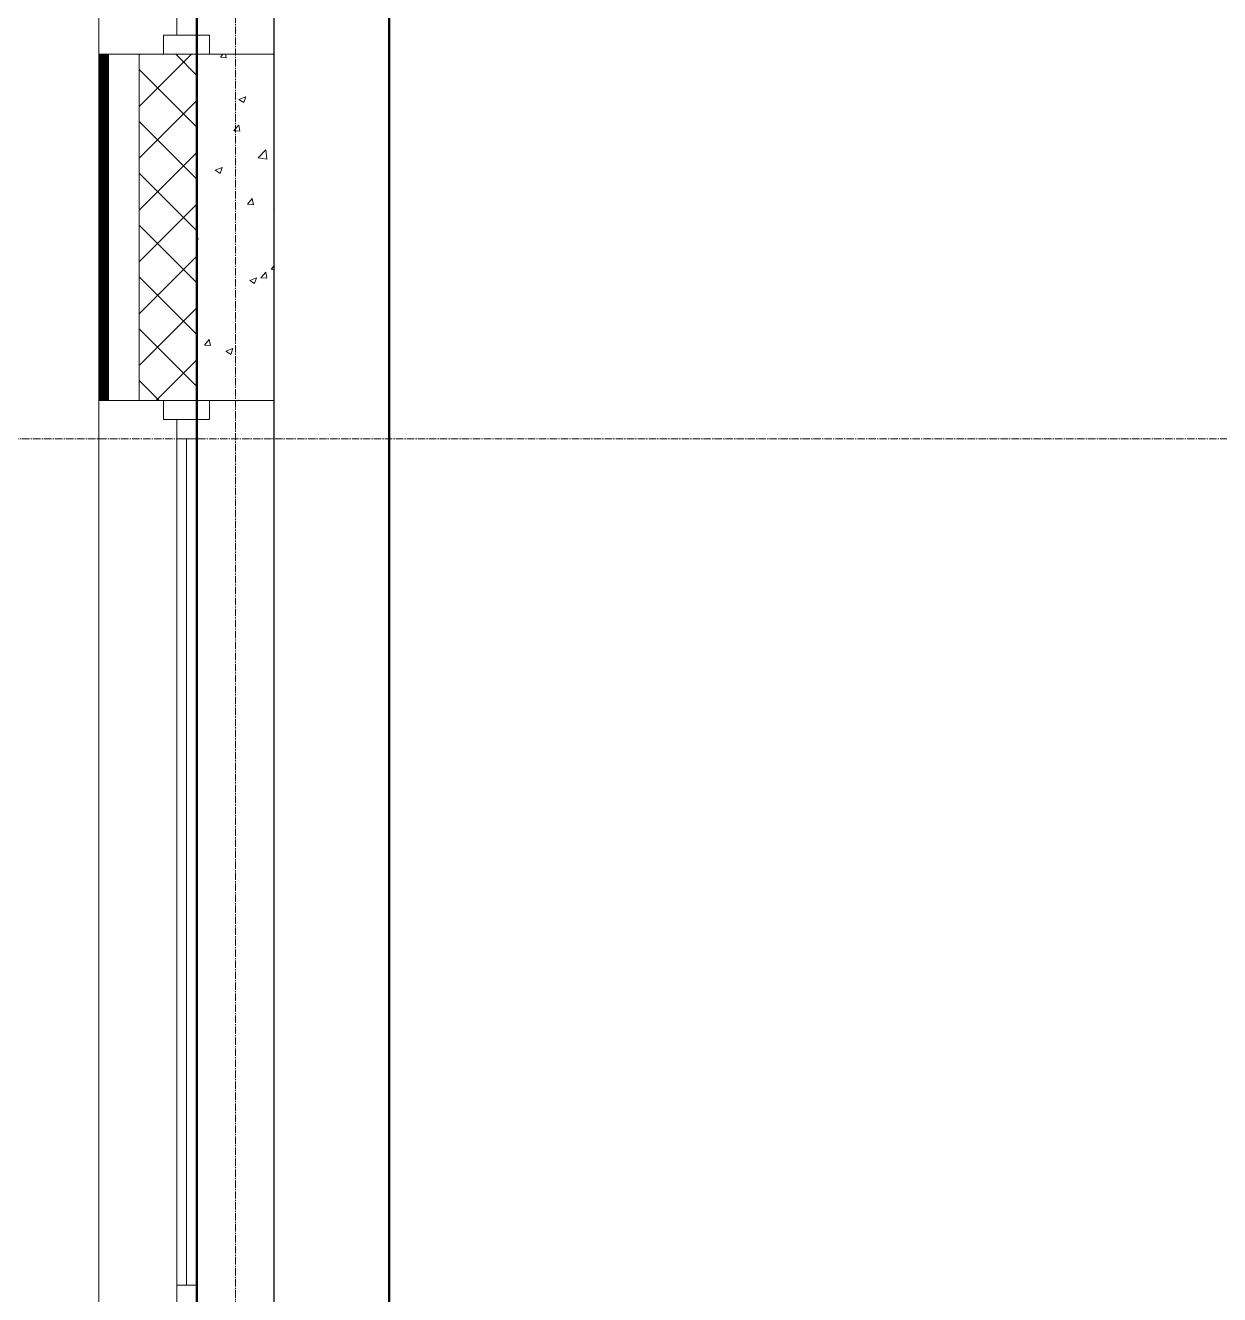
# Model space of a CAD drawing. Header units: millimetres. Extents: x -231292 to 573618, y -153144 to 564035.
# Drawn here: x 8337 to 11443, y -85670 to -82370 of the extents above; entities that cross this region are included whole.
import ezdxf

# ---------------------------------------------------------------- set-up
doc = ezdxf.new("R2010")
doc.units = ezdxf.units.MM
doc.linetypes.add('CENTER2', pattern=[28.575, 19.05, -3.175, 3.175, -3.175])
doc.layers.get('0').update_dxf_attribs({"color": 250})
for name, color, linetype, lineweight in [('A-Wall_Материал_Газоблок_Контур', 250, 'Continuous', 0), ('АР_Окна', 250, 'Continuous', 5), ('АР_Стены ПЕНОблок', 250, 'Continuous', 20), ('АР_Тонкая', 250, 'Continuous', 5), ('АР_Утеплитель', 250, 'Continuous', 0), ('АР_Штриховка', 250, 'Continuous', 0), ('РД_Оси_100', 250, 'Continuous', 0)]:
    doc.layers.add(name, color=color, linetype=linetype, lineweight=lineweight)
doc.layers.add('КР_Балки-0.5', color=60, linetype='Continuous', lineweight=50, plot=False)

# ---------------------------------------------------------------- blocks, each defined once
blk = doc.blocks.new('оси_рен')
at = {"layer": 'РД_Оси_100', "color": 251, "linetype": 'CENTER2', "true_color": 0x636466}
for p, q in [((1195652.916, 135558.25), (1195652.916, 223268.25)), ((1189697.958, 201313.25), (1241712.916, 201313.25))]:
    blk.add_line(p, q, dxfattribs=at)

msp = doc.modelspace()

# ---------------------------------------------------------------- linework, layer by layer
at = {"lineweight": -3}
msp.add_lwpolyline([(21283.458, -80265.283), (8983.458, -80265.283), (8983.458, -98050.283), (21283.458, -98050.283)], close=True, dxfattribs=at)
at = {"layer": 'A-Wall_Материал_Газоблок_Контур', "color": 18, "linetype": 'Continuous', "lineweight": 0, "true_color": 0x000000}
for p, q in [((8528.458, -80945.283), (8528.458, -82445.283)), ((8983.458, -82445.283), (8983.458, -80945.283)), ((8528.458, -83345.283), (8528.458, -85745.283)), ((8983.458, -85745.283), (8983.458, -83345.283))]:
    msp.add_line(p, q, dxfattribs=at)
at = {"layer": 'АР_Окна', "color": 18, "linetype": 'Continuous', "lineweight": 5, "true_color": 0x000000}
for p, q in [((8528.458, -80945.283), (8528.458, -82445.283)), ((8983.458, -80945.283), (8983.458, -82445.283)), ((8528.458, -83345.283), (8528.458, -85745.283)), ((8983.458, -83345.283), (8983.458, -85745.283)), ((8730.958, -83445.283), (8780.958, -83445.283)), ((8755.958, -83445.283), (8755.958, -85645.283)), ((8730.958, -85645.283), (8780.958, -85645.283))]:
    msp.add_line(p, q, dxfattribs=at)
for points in [[(8730.958, -80995.283), (8780.958, -80995.283), (8780.958, -82395.283), (8730.958, -82395.283)], [(8815.958, -82395.283), (8815.958, -82445.283), (8695.958, -82445.283), (8695.958, -82395.283)], [(8815.958, -83395.283), (8815.958, -83345.283), (8695.958, -83345.283), (8695.958, -83395.283)], [(8730.958, -83395.283), (8780.958, -83395.283), (8780.958, -85695.283), (8730.958, -85695.283)]]:
    msp.add_lwpolyline(points, close=True, dxfattribs=at)
at = {"layer": 'АР_Стены ПЕНОблок', "color": 18, "linetype": 'Continuous', "lineweight": 20, "true_color": 0x000000}
for p, q in [((8983.458, -82445.283), (8783.458, -82445.283)), ((8783.458, -82445.283), (8783.458, -83345.283)), ((8983.458, -83345.283), (8983.458, -82445.283)), ((8783.458, -83345.283), (8983.458, -83345.283))]:
    msp.add_line(p, q, dxfattribs=at)
at = {"layer": 'АР_Тонкая', "color": 18, "linetype": 'Continuous', "lineweight": 5, "true_color": 0x000000}
for p, q in [((8553.458, -82445.283), (8528.458, -82445.283)), ((8528.458, -82445.283), (8528.458, -83345.283)), ((8633.458, -82445.283), (8553.458, -82445.283)), ((8553.458, -82445.283), (8553.458, -83345.283)), ((8553.458, -83345.283), (8553.458, -82445.283)), ((8633.458, -83345.283), (8633.458, -82445.283)), ((8528.458, -83345.283), (8553.458, -83345.283)), ((8553.458, -83345.283), (8633.458, -83345.283))]:
    msp.add_line(p, q, dxfattribs=at)
at = {"layer": 'АР_Утеплитель', "color": 18, "linetype": 'Continuous', "lineweight": 0, "true_color": 0x000000}
for p, q in [((8783.458, -82445.283), (8633.458, -82445.283)), ((8633.458, -82445.283), (8633.458, -83345.283)), ((8783.458, -83345.283), (8783.458, -82445.283)), ((8633.458, -83345.283), (8783.458, -83345.283))]:
    msp.add_line(p, q, dxfattribs=at)
at = {"layer": 'АР_Штриховка', "color": 18, "linetype": 'Continuous', "lineweight": 0, "true_color": 0x000000}
for p, q in [((8528.458, -82446.283), (8553.458, -82446.283)), ((8528.458, -82447.283), (8553.458, -82447.283)), ((8528.458, -82448.283), (8553.458, -82448.283)), ((8528.458, -82449.283), (8553.458, -82449.283)), ((8528.458, -82450.283), (8553.458, -82450.283)), ((8528.458, -82451.283), (8553.458, -82451.283)), ((8528.458, -82452.283), (8553.458, -82452.283)), ((8528.458, -82453.283), (8553.458, -82453.283)), ((8528.458, -82454.283), (8553.458, -82454.283)), ((8528.458, -82455.283), (8553.458, -82455.283)), ((8528.458, -82456.283), (8553.458, -82456.283)), ((8528.458, -82457.283), (8553.458, -82457.283)), ((8528.458, -82458.283), (8553.458, -82458.283)), ((8528.458, -82459.283), (8553.458, -82459.283)), ((8528.458, -82460.283), (8553.458, -82460.283)), ((8528.458, -82461.283), (8553.458, -82461.283)), ((8528.458, -82462.283), (8553.458, -82462.283)), ((8528.458, -82463.283), (8553.458, -82463.283)), ((8528.458, -82464.283), (8553.458, -82464.283)), ((8528.458, -82465.283), (8553.458, -82465.283)), ((8528.458, -82466.283), (8553.458, -82466.283)), ((8633.458, -82446.497), (8634.672, -82445.283)), ((8633.458, -82581.201), (8769.376, -82445.283)), ((8783.458, -82500.608), (8728.133, -82445.283)), ((8844.147, -82453.129), (8850.73, -82445.283)), ((8844.147, -82453.129), (8859.329, -82454.458)), ((8859.519, -82454.422), (8857.834, -82445.283)), ((8528.458, -82467.283), (8553.458, -82467.283)), ((8528.458, -82468.283), (8553.458, -82468.283)), ((8528.458, -82469.283), (8553.458, -82469.283)), ((8528.458, -82470.283), (8553.458, -82470.283)), ((8528.458, -82471.283), (8553.458, -82471.283)), ((8528.458, -82472.283), (8553.458, -82472.283)), ((8528.458, -82473.283), (8553.458, -82473.283)), ((8528.458, -82474.283), (8553.458, -82474.283)), ((8528.458, -82475.283), (8553.458, -82475.283)), ((8528.458, -82476.283), (8553.458, -82476.283)), ((8528.458, -82477.283), (8553.458, -82477.283)), ((8528.458, -82478.283), (8553.458, -82478.283)), ((8528.458, -82479.283), (8553.458, -82479.283)), ((8528.458, -82480.283), (8553.458, -82480.283)), ((8528.458, -82481.283), (8553.458, -82481.283)), ((8528.458, -82482.283), (8553.458, -82482.283)), ((8528.458, -82483.283), (8553.458, -82483.283)), ((8528.458, -82484.283), (8553.458, -82484.283)), ((8528.458, -82485.283), (8553.458, -82485.283)), ((8528.458, -82486.283), (8553.458, -82486.283)), ((8528.458, -82487.283), (8553.458, -82487.283)), ((8528.458, -82488.283), (8553.458, -82488.283)), ((8528.458, -82489.283), (8553.458, -82489.283)), ((8528.458, -82490.283), (8553.458, -82490.283)), ((8528.458, -82491.283), (8553.458, -82491.283)), ((8528.458, -82492.283), (8553.458, -82492.283)), ((8528.458, -82493.283), (8553.458, -82493.283)), ((8528.458, -82494.283), (8553.458, -82494.283)), ((8528.458, -82495.283), (8553.458, -82495.283)), ((8528.458, -82496.283), (8553.458, -82496.283)), ((8528.458, -82497.283), (8553.458, -82497.283)), ((8528.458, -82498.283), (8553.458, -82498.283)), ((8528.458, -82499.283), (8553.458, -82499.283)), ((8783.458, -82635.312), (8633.458, -82485.312)), ((8528.458, -82500.283), (8553.458, -82500.283)), ((8528.458, -82501.283), (8553.458, -82501.283)), ((8528.458, -82502.283), (8553.458, -82502.283)), ((8528.458, -82503.283), (8553.458, -82503.283)), ((8528.458, -82504.283), (8553.458, -82504.283)), ((8528.458, -82505.283), (8553.458, -82505.283)), ((8528.458, -82506.283), (8553.458, -82506.283)), ((8528.458, -82507.283), (8553.458, -82507.283)), ((8528.458, -82508.283), (8553.458, -82508.283)), ((8528.458, -82509.283), (8553.458, -82509.283)), ((8528.458, -82510.283), (8553.458, -82510.283)), ((8528.458, -82511.283), (8553.458, -82511.283)), ((8528.458, -82512.283), (8553.458, -82512.283)), ((8528.458, -82513.283), (8553.458, -82513.283)), ((8528.458, -82514.283), (8553.458, -82514.283)), ((8528.458, -82515.283), (8553.458, -82515.283)), ((8528.458, -82516.283), (8553.458, -82516.283)), ((8528.458, -82517.283), (8553.458, -82517.283)), ((8528.458, -82518.283), (8553.458, -82518.283)), ((8528.458, -82519.283), (8553.458, -82519.283)), ((8528.458, -82520.283), (8553.458, -82520.283)), ((8528.458, -82521.283), (8553.458, -82521.283)), ((8528.458, -82522.283), (8553.458, -82522.283)), ((8528.458, -82523.283), (8553.458, -82523.283)), ((8528.458, -82524.283), (8553.458, -82524.283)), ((8528.458, -82525.283), (8553.458, -82525.283)), ((8528.458, -82526.283), (8553.458, -82526.283)), ((8528.458, -82527.283), (8553.458, -82527.283)), ((8528.458, -82528.283), (8553.458, -82528.283)), ((8528.458, -82529.283), (8553.458, -82529.283)), ((8528.458, -82530.283), (8553.458, -82530.283)), ((8528.458, -82531.283), (8553.458, -82531.283)), ((8528.458, -82532.283), (8553.458, -82532.283)), ((8528.458, -82533.283), (8553.458, -82533.283)), ((8528.458, -82534.283), (8553.458, -82534.283)), ((8528.458, -82535.283), (8553.458, -82535.283)), ((8528.458, -82536.283), (8553.458, -82536.283)), ((8528.458, -82537.283), (8553.458, -82537.283)), ((8528.458, -82538.283), (8553.458, -82538.283)), ((8528.458, -82539.283), (8553.458, -82539.283)), ((8528.458, -82540.283), (8553.458, -82540.283)), ((8528.458, -82541.283), (8553.458, -82541.283)), ((8528.458, -82542.283), (8553.458, -82542.283)), ((8528.458, -82543.283), (8553.458, -82543.283)), ((8528.458, -82544.283), (8553.458, -82544.283)), ((8528.458, -82545.283), (8553.458, -82545.283)), ((8528.458, -82546.283), (8553.458, -82546.283)), ((8528.458, -82547.283), (8553.458, -82547.283)), ((8528.458, -82548.283), (8553.458, -82548.283)), ((8528.458, -82549.283), (8553.458, -82549.283)), ((8528.458, -82550.283), (8553.458, -82550.283)), ((8528.458, -82551.283), (8553.458, -82551.283)), ((8528.458, -82552.283), (8553.458, -82552.283)), ((8528.458, -82553.283), (8553.458, -82553.283)), ((8528.458, -82554.283), (8553.458, -82554.283)), ((8528.458, -82555.283), (8553.458, -82555.283)), ((8528.458, -82556.283), (8553.458, -82556.283)), ((8528.458, -82557.283), (8553.458, -82557.283)), ((8528.458, -82558.283), (8553.458, -82558.283)), ((8528.458, -82559.283), (8553.458, -82559.283)), ((8528.458, -82560.283), (8553.458, -82560.283)), ((8528.458, -82561.283), (8553.458, -82561.283)), ((8528.458, -82562.283), (8553.458, -82562.283)), ((8528.458, -82563.283), (8553.458, -82563.283)), ((8528.458, -82564.283), (8553.458, -82564.283)), ((8528.458, -82565.283), (8553.458, -82565.283)), ((8633.458, -82715.905), (8783.458, -82565.905)), ((8892.502, -82562.642), (8905.136, -82571.164)), ((8892.525, -82562.591), (8910.31, -82555.764)), ((8905.144, -82571.167), (8910.294, -82555.818)), ((8528.458, -82566.283), (8553.458, -82566.283)), ((8528.458, -82567.283), (8553.458, -82567.283)), ((8528.458, -82568.283), (8553.458, -82568.283)), ((8528.458, -82569.283), (8553.458, -82569.283)), ((8528.458, -82570.283), (8553.458, -82570.283)), ((8528.458, -82571.283), (8553.458, -82571.283)), ((8528.458, -82572.283), (8553.458, -82572.283)), ((8528.458, -82573.283), (8553.458, -82573.283)), ((8528.458, -82574.283), (8553.458, -82574.283)), ((8528.458, -82575.283), (8553.458, -82575.283)), ((8528.458, -82576.283), (8553.458, -82576.283)), ((8528.458, -82577.283), (8553.458, -82577.283)), ((8528.458, -82578.283), (8553.458, -82578.283)), ((8528.458, -82579.283), (8553.458, -82579.283)), ((8528.458, -82580.283), (8553.458, -82580.283)), ((8528.458, -82581.283), (8553.458, -82581.283)), ((8528.458, -82582.283), (8553.458, -82582.283)), ((8528.458, -82583.283), (8553.458, -82583.283)), ((8528.458, -82584.283), (8553.458, -82584.283)), ((8528.458, -82585.283), (8553.458, -82585.283)), ((8528.458, -82586.283), (8553.458, -82586.283)), ((8528.458, -82587.283), (8553.458, -82587.283)), ((8528.458, -82588.283), (8553.458, -82588.283)), ((8528.458, -82589.283), (8553.458, -82589.283)), ((8528.458, -82590.283), (8553.458, -82590.283)), ((8528.458, -82591.283), (8553.458, -82591.283)), ((8528.458, -82592.283), (8553.458, -82592.283)), ((8528.458, -82593.283), (8553.458, -82593.283)), ((8528.458, -82594.283), (8553.458, -82594.283)), ((8528.458, -82595.283), (8553.458, -82595.283)), ((8528.458, -82596.283), (8553.458, -82596.283)), ((8528.458, -82597.283), (8553.458, -82597.283)), ((8528.458, -82598.283), (8553.458, -82598.283)), ((8528.458, -82599.283), (8553.458, -82599.283)), ((8528.458, -82600.283), (8553.458, -82600.283)), ((8528.458, -82601.283), (8553.458, -82601.283)), ((8528.458, -82602.283), (8553.458, -82602.283)), ((8528.458, -82603.283), (8553.458, -82603.283)), ((8528.458, -82604.283), (8553.458, -82604.283)), ((8528.458, -82605.283), (8553.458, -82605.283)), ((8528.458, -82606.283), (8553.458, -82606.283)), ((8528.458, -82607.283), (8553.458, -82607.283)), ((8528.458, -82608.283), (8553.458, -82608.283)), ((8528.458, -82609.283), (8553.458, -82609.283)), ((8528.458, -82610.283), (8553.458, -82610.283)), ((8528.458, -82611.283), (8553.458, -82611.283)), ((8528.458, -82612.283), (8553.458, -82612.283)), ((8528.458, -82613.283), (8553.458, -82613.283)), ((8528.458, -82614.283), (8553.458, -82614.283)), ((8528.458, -82615.283), (8553.458, -82615.283)), ((8528.458, -82616.283), (8553.458, -82616.283)), ((8528.458, -82617.283), (8553.458, -82617.283)), ((8528.458, -82618.283), (8553.458, -82618.283)), ((8528.458, -82619.283), (8553.458, -82619.283)), ((8528.458, -82620.283), (8553.458, -82620.283)), ((8528.458, -82621.283), (8553.458, -82621.283)), ((8528.458, -82622.283), (8553.458, -82622.283)), ((8528.458, -82623.283), (8553.458, -82623.283)), ((8528.458, -82624.283), (8553.458, -82624.283)), ((8528.458, -82625.283), (8553.458, -82625.283)), ((8528.458, -82626.283), (8553.458, -82626.283)), ((8528.458, -82627.283), (8553.458, -82627.283)), ((8528.458, -82628.283), (8553.458, -82628.283)), ((8528.458, -82629.283), (8553.458, -82629.283)), ((8528.458, -82630.283), (8553.458, -82630.283)), ((8528.458, -82631.283), (8553.458, -82631.283)), ((8783.458, -82770.016), (8633.458, -82620.016)), ((8879.39, -82644.185), (8891.635, -82629.592)), ((8894.762, -82645.479), (8891.825, -82629.558)), ((8528.458, -82632.283), (8553.458, -82632.283)), ((8528.458, -82633.283), (8553.458, -82633.283)), ((8528.458, -82634.283), (8553.458, -82634.283)), ((8528.458, -82635.283), (8553.458, -82635.283)), ((8528.458, -82636.283), (8553.458, -82636.283)), ((8528.458, -82637.283), (8553.458, -82637.283)), ((8528.458, -82638.283), (8553.458, -82638.283)), ((8528.458, -82639.283), (8553.458, -82639.283)), ((8528.458, -82640.283), (8553.458, -82640.283)), ((8528.458, -82641.283), (8553.458, -82641.283)), ((8528.458, -82642.283), (8553.458, -82642.283)), ((8528.458, -82643.283), (8553.458, -82643.283)), ((8528.458, -82644.283), (8553.458, -82644.283)), ((8528.458, -82645.283), (8553.458, -82645.283)), ((8528.458, -82646.283), (8553.458, -82646.283)), ((8528.458, -82647.283), (8553.458, -82647.283)), ((8528.458, -82648.283), (8553.458, -82648.283)), ((8528.458, -82649.283), (8553.458, -82649.283)), ((8528.458, -82650.283), (8553.458, -82650.283)), ((8528.458, -82651.283), (8553.458, -82651.283)), ((8528.458, -82652.283), (8553.458, -82652.283)), ((8528.458, -82653.283), (8553.458, -82653.283)), ((8528.458, -82654.283), (8553.458, -82654.283)), ((8528.458, -82655.283), (8553.458, -82655.283)), ((8528.458, -82656.283), (8553.458, -82656.283)), ((8528.458, -82657.283), (8553.458, -82657.283)), ((8528.458, -82658.283), (8553.458, -82658.283)), ((8528.458, -82659.283), (8553.458, -82659.283)), ((8528.458, -82660.283), (8553.458, -82660.283)), ((8528.458, -82661.283), (8553.458, -82661.283)), ((8528.458, -82662.283), (8553.458, -82662.283)), ((8528.458, -82663.283), (8553.458, -82663.283)), ((8528.458, -82664.283), (8553.458, -82664.283)), ((8879.39, -82644.186), (8894.572, -82645.514)), ((8528.458, -82665.283), (8553.458, -82665.283)), ((8528.458, -82666.283), (8553.458, -82666.283)), ((8528.458, -82667.283), (8553.458, -82667.283)), ((8528.458, -82668.283), (8553.458, -82668.283)), ((8528.458, -82669.283), (8553.458, -82669.283)), ((8528.458, -82670.283), (8553.458, -82670.283)), ((8528.458, -82671.283), (8553.458, -82671.283)), ((8528.458, -82672.283), (8553.458, -82672.283)), ((8528.458, -82673.283), (8553.458, -82673.283)), ((8528.458, -82674.283), (8553.458, -82674.283)), ((8528.458, -82675.283), (8553.458, -82675.283)), ((8528.458, -82676.283), (8553.458, -82676.283)), ((8528.458, -82677.283), (8553.458, -82677.283)), ((8528.458, -82678.283), (8553.458, -82678.283)), ((8528.458, -82679.283), (8553.458, -82679.283)), ((8528.458, -82680.283), (8553.458, -82680.283)), ((8528.458, -82681.283), (8553.458, -82681.283)), ((8528.458, -82682.283), (8553.458, -82682.283)), ((8528.458, -82683.283), (8553.458, -82683.283)), ((8528.458, -82684.283), (8553.458, -82684.283)), ((8528.458, -82685.283), (8553.458, -82685.283)), ((8528.458, -82686.283), (8553.458, -82686.283)), ((8528.458, -82687.283), (8553.458, -82687.283)), ((8528.458, -82688.283), (8553.458, -82688.283)), ((8528.458, -82689.283), (8553.458, -82689.283)), ((8528.458, -82690.283), (8553.458, -82690.283)), ((8528.458, -82691.283), (8553.458, -82691.283)), ((8528.458, -82692.283), (8553.458, -82692.283)), ((8528.458, -82693.283), (8553.458, -82693.283)), ((8528.458, -82694.283), (8553.458, -82694.283)), ((8528.458, -82695.283), (8553.458, -82695.283)), ((8528.458, -82696.283), (8553.458, -82696.283)), ((8528.458, -82697.283), (8553.458, -82697.283)), ((8942.251, -82714.798), (8962.034, -82694.179)), ((8964.889, -82718.295), (8962.083, -82694.173)), ((8528.458, -82698.283), (8553.458, -82698.283)), ((8528.458, -82699.283), (8553.458, -82699.283)), ((8528.458, -82700.283), (8553.458, -82700.283)), ((8528.458, -82701.283), (8553.458, -82701.283)), ((8528.458, -82702.283), (8553.458, -82702.283)), ((8528.458, -82703.283), (8553.458, -82703.283)), ((8528.458, -82704.283), (8553.458, -82704.283)), ((8528.458, -82705.283), (8553.458, -82705.283)), ((8528.458, -82706.283), (8553.458, -82706.283)), ((8528.458, -82707.283), (8553.458, -82707.283)), ((8528.458, -82708.283), (8553.458, -82708.283)), ((8528.458, -82709.283), (8553.458, -82709.283)), ((8528.458, -82710.283), (8553.458, -82710.283)), ((8528.458, -82711.283), (8553.458, -82711.283)), ((8528.458, -82712.283), (8553.458, -82712.283)), ((8528.458, -82713.283), (8553.458, -82713.283)), ((8528.458, -82714.283), (8553.458, -82714.283)), ((8528.458, -82715.283), (8553.458, -82715.283)), ((8528.458, -82716.283), (8553.458, -82716.283)), ((8528.458, -82717.283), (8553.458, -82717.283)), ((8528.458, -82718.283), (8553.458, -82718.283)), ((8528.458, -82719.283), (8553.458, -82719.283)), ((8528.458, -82720.283), (8553.458, -82720.283)), ((8528.458, -82721.283), (8553.458, -82721.283)), ((8528.458, -82722.283), (8553.458, -82722.283)), ((8528.458, -82723.283), (8553.458, -82723.283)), ((8528.458, -82724.283), (8553.458, -82724.283)), ((8528.458, -82725.283), (8553.458, -82725.283)), ((8528.458, -82726.283), (8553.458, -82726.283)), ((8528.458, -82727.283), (8553.458, -82727.283)), ((8528.458, -82728.283), (8553.458, -82728.283)), ((8528.458, -82729.283), (8553.458, -82729.283)), ((8528.458, -82730.283), (8553.458, -82730.283)), ((8633.458, -82850.608), (8783.458, -82700.608)), ((8942.287, -82714.874), (8964.877, -82718.378)), ((8528.458, -82731.283), (8553.458, -82731.283)), ((8528.458, -82732.283), (8553.458, -82732.283)), ((8528.458, -82733.283), (8553.458, -82733.283)), ((8528.458, -82734.283), (8553.458, -82734.283)), ((8528.458, -82735.283), (8553.458, -82735.283)), ((8528.458, -82736.283), (8553.458, -82736.283)), ((8528.458, -82737.283), (8553.458, -82737.283)), ((8528.458, -82738.283), (8553.458, -82738.283)), ((8528.458, -82739.283), (8553.458, -82739.283)), ((8528.458, -82740.283), (8553.458, -82740.283)), ((8528.458, -82741.283), (8553.458, -82741.283)), ((8528.458, -82742.283), (8553.458, -82742.283)), ((8528.458, -82743.283), (8553.458, -82743.283)), ((8528.458, -82744.283), (8553.458, -82744.283)), ((8528.458, -82745.283), (8553.458, -82745.283)), ((8528.458, -82746.283), (8553.458, -82746.283)), ((8528.458, -82747.283), (8553.458, -82747.283)), ((8528.458, -82748.283), (8553.458, -82748.283)), ((8528.458, -82749.283), (8553.458, -82749.283)), ((8528.458, -82750.283), (8553.458, -82750.283)), ((8528.458, -82751.283), (8553.458, -82751.283)), ((8528.458, -82752.283), (8553.458, -82752.283)), ((8528.458, -82753.283), (8553.458, -82753.283)), ((8528.458, -82754.283), (8553.458, -82754.283)), ((8528.458, -82755.283), (8553.458, -82755.283)), ((8528.458, -82756.283), (8553.458, -82756.283)), ((8528.458, -82757.283), (8553.458, -82757.283)), ((8528.458, -82758.283), (8553.458, -82758.283)), ((8528.458, -82759.283), (8553.458, -82759.283)), ((8528.458, -82760.283), (8553.458, -82760.283)), ((8528.458, -82761.283), (8553.458, -82761.283)), ((8528.458, -82762.283), (8553.458, -82762.283)), ((8528.458, -82763.283), (8553.458, -82763.283)), ((8783.458, -82904.72), (8633.458, -82754.72)), ((8830.7, -82746.83), (8843.334, -82755.352)), ((8830.723, -82746.779), (8848.508, -82739.952)), ((8843.341, -82755.355), (8848.492, -82740.006)), ((8528.458, -82764.283), (8553.458, -82764.283)), ((8528.458, -82765.283), (8553.458, -82765.283)), ((8528.458, -82766.283), (8553.458, -82766.283)), ((8528.458, -82767.283), (8553.458, -82767.283)), ((8528.458, -82768.283), (8553.458, -82768.283)), ((8528.458, -82769.283), (8553.458, -82769.283)), ((8528.458, -82770.283), (8553.458, -82770.283)), ((8528.458, -82771.283), (8553.458, -82771.283)), ((8528.458, -82772.283), (8553.458, -82772.283)), ((8528.458, -82773.283), (8553.458, -82773.283)), ((8528.458, -82774.283), (8553.458, -82774.283)), ((8528.458, -82775.283), (8553.458, -82775.283)), ((8528.458, -82776.283), (8553.458, -82776.283)), ((8528.458, -82777.283), (8553.458, -82777.283)), ((8528.458, -82778.283), (8553.458, -82778.283)), ((8528.458, -82779.283), (8553.458, -82779.283)), ((8528.458, -82780.283), (8553.458, -82780.283)), ((8528.458, -82781.283), (8553.458, -82781.283)), ((8528.458, -82782.283), (8553.458, -82782.283)), ((8528.458, -82783.283), (8553.458, -82783.283)), ((8528.458, -82784.283), (8553.458, -82784.283)), ((8528.458, -82785.283), (8553.458, -82785.283)), ((8528.458, -82786.283), (8553.458, -82786.283)), ((8528.458, -82787.283), (8553.458, -82787.283)), ((8528.458, -82788.283), (8553.458, -82788.283)), ((8528.458, -82789.283), (8553.458, -82789.283)), ((8528.458, -82790.283), (8553.458, -82790.283)), ((8528.458, -82791.283), (8553.458, -82791.283)), ((8528.458, -82792.283), (8553.458, -82792.283)), ((8528.458, -82793.283), (8553.458, -82793.283)), ((8528.458, -82794.283), (8553.458, -82794.283)), ((8528.458, -82795.283), (8553.458, -82795.283)), ((8528.458, -82796.283), (8553.458, -82796.283)), ((8528.458, -82797.283), (8553.458, -82797.283)), ((8528.458, -82798.283), (8553.458, -82798.283)), ((8528.458, -82799.283), (8553.458, -82799.283)), ((8528.458, -82800.283), (8553.458, -82800.283)), ((8528.458, -82801.283), (8553.458, -82801.283)), ((8528.458, -82802.283), (8553.458, -82802.283)), ((8528.458, -82803.283), (8553.458, -82803.283)), ((8528.458, -82804.283), (8553.458, -82804.283)), ((8528.458, -82805.283), (8553.458, -82805.283)), ((8528.458, -82806.283), (8553.458, -82806.283)), ((8528.458, -82807.283), (8553.458, -82807.283)), ((8528.458, -82808.283), (8553.458, -82808.283)), ((8528.458, -82809.283), (8553.458, -82809.283)), ((8528.458, -82810.283), (8553.458, -82810.283)), ((8528.458, -82811.283), (8553.458, -82811.283)), ((8528.458, -82812.283), (8553.458, -82812.283)), ((8528.458, -82813.283), (8553.458, -82813.283)), ((8528.458, -82814.283), (8553.458, -82814.283)), ((8528.458, -82815.283), (8553.458, -82815.283)), ((8528.458, -82816.283), (8553.458, -82816.283)), ((8528.458, -82817.283), (8553.458, -82817.283)), ((8528.458, -82818.283), (8553.458, -82818.283)), ((8528.458, -82819.283), (8553.458, -82819.283)), ((8528.458, -82820.283), (8553.458, -82820.283)), ((8528.458, -82821.283), (8553.458, -82821.283)), ((8528.458, -82822.283), (8553.458, -82822.283)), ((8528.458, -82823.283), (8553.458, -82823.283)), ((8528.458, -82824.283), (8553.458, -82824.283)), ((8528.458, -82825.283), (8553.458, -82825.283)), ((8528.458, -82826.283), (8553.458, -82826.283)), ((8528.458, -82827.283), (8553.458, -82827.283)), ((8528.458, -82828.283), (8553.458, -82828.283)), ((8528.458, -82829.283), (8553.458, -82829.283)), ((8914.634, -82835.242), (8926.879, -82820.649)), ((8930.005, -82836.536), (8927.068, -82820.615)), ((8528.458, -82830.283), (8553.458, -82830.283)), ((8528.458, -82831.283), (8553.458, -82831.283)), ((8528.458, -82832.283), (8553.458, -82832.283)), ((8528.458, -82833.283), (8553.458, -82833.283)), ((8528.458, -82834.283), (8553.458, -82834.283)), ((8528.458, -82835.283), (8553.458, -82835.283)), ((8528.458, -82836.283), (8553.458, -82836.283)), ((8528.458, -82837.283), (8553.458, -82837.283)), ((8528.458, -82838.283), (8553.458, -82838.283)), ((8528.458, -82839.283), (8553.458, -82839.283)), ((8528.458, -82840.283), (8553.458, -82840.283)), ((8528.458, -82841.283), (8553.458, -82841.283)), ((8528.458, -82842.283), (8553.458, -82842.283)), ((8528.458, -82843.283), (8553.458, -82843.283)), ((8528.458, -82844.283), (8553.458, -82844.283)), ((8528.458, -82845.283), (8553.458, -82845.283)), ((8528.458, -82846.283), (8553.458, -82846.283)), ((8528.458, -82847.283), (8553.458, -82847.283)), ((8528.458, -82848.283), (8553.458, -82848.283)), ((8528.458, -82849.283), (8553.458, -82849.283)), ((8528.458, -82850.283), (8553.458, -82850.283)), ((8528.458, -82851.283), (8553.458, -82851.283)), ((8528.458, -82852.283), (8553.458, -82852.283)), ((8528.458, -82853.283), (8553.458, -82853.283)), ((8528.458, -82854.283), (8553.458, -82854.283)), ((8528.458, -82855.283), (8553.458, -82855.283)), ((8528.458, -82856.283), (8553.458, -82856.283)), ((8528.458, -82857.283), (8553.458, -82857.283)), ((8528.458, -82858.283), (8553.458, -82858.283)), ((8528.458, -82859.283), (8553.458, -82859.283)), ((8528.458, -82860.283), (8553.458, -82860.283)), ((8528.458, -82861.283), (8553.458, -82861.283)), ((8528.458, -82862.283), (8553.458, -82862.283)), ((8633.458, -82985.312), (8783.458, -82835.312)), ((8914.634, -82835.243), (8929.816, -82836.571)), ((8982.314, -82849.095), (8983.458, -82849.867)), ((8982.337, -82849.044), (8983.458, -82848.614)), ((8528.458, -82863.283), (8553.458, -82863.283)), ((8528.458, -82864.283), (8553.458, -82864.283)), ((8528.458, -82865.283), (8553.458, -82865.283)), ((8528.458, -82866.283), (8553.458, -82866.283)), ((8528.458, -82867.283), (8553.458, -82867.283)), ((8528.458, -82868.283), (8553.458, -82868.283)), ((8528.458, -82869.283), (8553.458, -82869.283)), ((8528.458, -82870.283), (8553.458, -82870.283)), ((8528.458, -82871.283), (8553.458, -82871.283)), ((8528.458, -82872.283), (8553.458, -82872.283)), ((8528.458, -82873.283), (8553.458, -82873.283)), ((8528.458, -82874.283), (8553.458, -82874.283)), ((8528.458, -82875.283), (8553.458, -82875.283)), ((8528.458, -82876.283), (8553.458, -82876.283)), ((8528.458, -82877.283), (8553.458, -82877.283)), ((8528.458, -82878.283), (8553.458, -82878.283)), ((8528.458, -82879.283), (8553.458, -82879.283)), ((8528.458, -82880.283), (8553.458, -82880.283)), ((8528.458, -82881.283), (8553.458, -82881.283)), ((8528.458, -82882.283), (8553.458, -82882.283)), ((8528.458, -82883.283), (8553.458, -82883.283)), ((8528.458, -82884.283), (8553.458, -82884.283)), ((8528.458, -82885.283), (8553.458, -82885.283)), ((8528.458, -82886.283), (8553.458, -82886.283)), ((8528.458, -82887.283), (8553.458, -82887.283)), ((8528.458, -82888.283), (8553.458, -82888.283)), ((8528.458, -82889.283), (8553.458, -82889.283)), ((8528.458, -82890.283), (8553.458, -82890.283)), ((8528.458, -82891.283), (8553.458, -82891.283)), ((8528.458, -82892.283), (8553.458, -82892.283)), ((8528.458, -82893.283), (8553.458, -82893.283)), ((8528.458, -82894.283), (8553.458, -82894.283)), ((8528.458, -82895.283), (8553.458, -82895.283)), ((8783.458, -83039.424), (8633.458, -82889.424)), ((8528.458, -82896.283), (8553.458, -82896.283)), ((8528.458, -82897.283), (8553.458, -82897.283)), ((8528.458, -82898.283), (8553.458, -82898.283)), ((8528.458, -82899.283), (8553.458, -82899.283)), ((8528.458, -82900.283), (8553.458, -82900.283)), ((8528.458, -82901.283), (8553.458, -82901.283)), ((8528.458, -82902.283), (8553.458, -82902.283)), ((8528.458, -82903.283), (8553.458, -82903.283)), ((8528.458, -82904.283), (8553.458, -82904.283)), ((8528.458, -82905.283), (8553.458, -82905.283)), ((8528.458, -82906.283), (8553.458, -82906.283)), ((8528.458, -82907.283), (8553.458, -82907.283)), ((8528.458, -82908.283), (8553.458, -82908.283)), ((8528.458, -82909.283), (8553.458, -82909.283)), ((8528.458, -82910.283), (8553.458, -82910.283)), ((8528.458, -82911.283), (8553.458, -82911.283)), ((8528.458, -82912.283), (8553.458, -82912.283)), ((8528.458, -82913.283), (8553.458, -82913.283)), ((8528.458, -82914.283), (8553.458, -82914.283)), ((8528.458, -82915.283), (8553.458, -82915.283)), ((8528.458, -82916.283), (8553.458, -82916.283)), ((8528.458, -82917.283), (8553.458, -82917.283)), ((8528.458, -82918.283), (8553.458, -82918.283)), ((8528.458, -82919.283), (8553.458, -82919.283)), ((8528.458, -82920.283), (8553.458, -82920.283)), ((8528.458, -82921.283), (8553.458, -82921.283)), ((8528.458, -82922.283), (8553.458, -82922.283)), ((8528.458, -82923.283), (8553.458, -82923.283)), ((8528.458, -82924.283), (8553.458, -82924.283)), ((8528.458, -82925.283), (8553.458, -82925.283)), ((8528.458, -82926.283), (8553.458, -82926.283)), ((8528.458, -82927.283), (8553.458, -82927.283)), ((8528.458, -82928.283), (8553.458, -82928.283)), ((8783.458, -82925.387), (8786.705, -82924.14)), ((8783.458, -82933.825), (8786.69, -82924.194)), ((8528.458, -82929.283), (8553.458, -82929.283)), ((8528.458, -82930.283), (8553.458, -82930.283)), ((8528.458, -82931.283), (8553.458, -82931.283)), ((8528.458, -82932.283), (8553.458, -82932.283)), ((8528.458, -82933.283), (8553.458, -82933.283)), ((8528.458, -82934.283), (8553.458, -82934.283)), ((8528.458, -82935.283), (8553.458, -82935.283)), ((8528.458, -82936.283), (8553.458, -82936.283)), ((8528.458, -82937.283), (8553.458, -82937.283)), ((8528.458, -82938.283), (8553.458, -82938.283)), ((8528.458, -82939.283), (8553.458, -82939.283)), ((8528.458, -82940.283), (8553.458, -82940.283)), ((8528.458, -82941.283), (8553.458, -82941.283)), ((8528.458, -82942.283), (8553.458, -82942.283)), ((8528.458, -82943.283), (8553.458, -82943.283)), ((8528.458, -82944.283), (8553.458, -82944.283)), ((8528.458, -82945.283), (8553.458, -82945.283)), ((8528.458, -82946.283), (8553.458, -82946.283)), ((8528.458, -82947.283), (8553.458, -82947.283)), ((8528.458, -82948.283), (8553.458, -82948.283)), ((8528.458, -82949.283), (8553.458, -82949.283)), ((8528.458, -82950.283), (8553.458, -82950.283)), ((8528.458, -82951.283), (8553.458, -82951.283)), ((8528.458, -82952.283), (8553.458, -82952.283)), ((8528.458, -82953.283), (8553.458, -82953.283)), ((8528.458, -82954.283), (8553.458, -82954.283)), ((8528.458, -82955.283), (8553.458, -82955.283)), ((8528.458, -82956.283), (8553.458, -82956.283)), ((8528.458, -82957.283), (8553.458, -82957.283)), ((8528.458, -82958.283), (8553.458, -82958.283)), ((8528.458, -82959.283), (8553.458, -82959.283)), ((8528.458, -82960.283), (8553.458, -82960.283)), ((8528.458, -82961.283), (8553.458, -82961.283)), ((8528.458, -82962.283), (8553.458, -82962.283)), ((8528.458, -82963.283), (8553.458, -82963.283)), ((8528.458, -82964.283), (8553.458, -82964.283)), ((8528.458, -82965.283), (8553.458, -82965.283)), ((8528.458, -82966.283), (8553.458, -82966.283)), ((8528.458, -82967.283), (8553.458, -82967.283)), ((8528.458, -82968.283), (8553.458, -82968.283)), ((8528.458, -82969.283), (8553.458, -82969.283)), ((8528.458, -82970.283), (8553.458, -82970.283)), ((8528.458, -82971.283), (8553.458, -82971.283)), ((8528.458, -82972.283), (8553.458, -82972.283)), ((8528.458, -82973.283), (8553.458, -82973.283)), ((8528.458, -82974.283), (8553.458, -82974.283)), ((8528.458, -82975.283), (8553.458, -82975.283)), ((8528.458, -82976.283), (8553.458, -82976.283)), ((8528.458, -82977.283), (8553.458, -82977.283)), ((8528.458, -82978.283), (8553.458, -82978.283)), ((8528.458, -82979.283), (8553.458, -82979.283)), ((8528.458, -82980.283), (8553.458, -82980.283)), ((8528.458, -82981.283), (8553.458, -82981.283)), ((8528.458, -82982.283), (8553.458, -82982.283)), ((8528.458, -82983.283), (8553.458, -82983.283)), ((8528.458, -82984.283), (8553.458, -82984.283)), ((8528.458, -82985.283), (8553.458, -82985.283)), ((8528.458, -82986.283), (8553.458, -82986.283)), ((8528.458, -82987.283), (8553.458, -82987.283)), ((8528.458, -82988.283), (8553.458, -82988.283)), ((8528.458, -82989.283), (8553.458, -82989.283)), ((8528.458, -82990.283), (8553.458, -82990.283)), ((8528.458, -82991.283), (8553.458, -82991.283)), ((8528.458, -82992.283), (8553.458, -82992.283)), ((8528.458, -82993.283), (8553.458, -82993.283)), ((8528.458, -82994.283), (8553.458, -82994.283)), ((8633.458, -83120.016), (8783.458, -82970.016)), ((8528.458, -82995.283), (8553.458, -82995.283)), ((8528.458, -82996.283), (8553.458, -82996.283)), ((8528.458, -82997.283), (8553.458, -82997.283)), ((8528.458, -82998.283), (8553.458, -82998.283)), ((8528.458, -82999.283), (8553.458, -82999.283)), ((8528.458, -83000.283), (8553.458, -83000.283)), ((8528.458, -83001.283), (8553.458, -83001.283)), ((8528.458, -83002.283), (8553.458, -83002.283)), ((8528.458, -83003.283), (8553.458, -83003.283)), ((8528.458, -83004.283), (8553.458, -83004.283)), ((8528.458, -83005.283), (8553.458, -83005.283)), ((8528.458, -83006.283), (8553.458, -83006.283)), ((8528.458, -83007.283), (8553.458, -83007.283)), ((8528.458, -83008.283), (8553.458, -83008.283)), ((8528.458, -83009.283), (8553.458, -83009.283)), ((8528.458, -83010.283), (8553.458, -83010.283)), ((8528.458, -83011.283), (8553.458, -83011.283)), ((8528.458, -83012.283), (8553.458, -83012.283)), ((8528.458, -83013.283), (8553.458, -83013.283)), ((8528.458, -83014.283), (8553.458, -83014.283)), ((8528.458, -83015.283), (8553.458, -83015.283)), ((8528.458, -83016.283), (8553.458, -83016.283)), ((8528.458, -83017.283), (8553.458, -83017.283)), ((8528.458, -83018.283), (8553.458, -83018.283)), ((8528.458, -83019.283), (8553.458, -83019.283)), ((8528.458, -83020.283), (8553.458, -83020.283)), ((8528.458, -83021.283), (8553.458, -83021.283)), ((8528.458, -83022.283), (8553.458, -83022.283)), ((8528.458, -83023.283), (8553.458, -83023.283)), ((8528.458, -83024.283), (8553.458, -83024.283)), ((8528.458, -83025.283), (8553.458, -83025.283)), ((8528.458, -83026.283), (8553.458, -83026.283)), ((8528.458, -83027.283), (8553.458, -83027.283)), ((8783.458, -83174.128), (8633.458, -83024.128)), ((8920.535, -83033.232), (8938.32, -83026.405)), ((8933.154, -83041.808), (8938.304, -83026.459)), ((8949.877, -83026.299), (8962.122, -83011.706)), ((8949.877, -83026.3), (8965.059, -83027.628)), ((8965.248, -83027.593), (8962.311, -83011.672)), ((8975.925, -83004.266), (8983.458, -82996.416)), ((8975.962, -83004.343), (8983.458, -83005.505)), ((8528.458, -83028.283), (8553.458, -83028.283)), ((8528.458, -83029.283), (8553.458, -83029.283)), ((8528.458, -83030.283), (8553.458, -83030.283)), ((8528.458, -83031.283), (8553.458, -83031.283)), ((8528.458, -83032.283), (8553.458, -83032.283)), ((8528.458, -83033.283), (8553.458, -83033.283)), ((8528.458, -83034.283), (8553.458, -83034.283)), ((8528.458, -83035.283), (8553.458, -83035.283)), ((8528.458, -83036.283), (8553.458, -83036.283)), ((8528.458, -83037.283), (8553.458, -83037.283)), ((8528.458, -83038.283), (8553.458, -83038.283)), ((8528.458, -83039.283), (8553.458, -83039.283)), ((8528.458, -83040.283), (8553.458, -83040.283)), ((8528.458, -83041.283), (8553.458, -83041.283)), ((8528.458, -83042.283), (8553.458, -83042.283)), ((8528.458, -83043.283), (8553.458, -83043.283)), ((8528.458, -83044.283), (8553.458, -83044.283)), ((8528.458, -83045.283), (8553.458, -83045.283)), ((8528.458, -83046.283), (8553.458, -83046.283)), ((8528.458, -83047.283), (8553.458, -83047.283)), ((8528.458, -83048.283), (8553.458, -83048.283)), ((8528.458, -83049.283), (8553.458, -83049.283)), ((8528.458, -83050.283), (8553.458, -83050.283)), ((8528.458, -83051.283), (8553.458, -83051.283)), ((8528.458, -83052.283), (8553.458, -83052.283)), ((8528.458, -83053.283), (8553.458, -83053.283)), ((8528.458, -83054.283), (8553.458, -83054.283)), ((8528.458, -83055.283), (8553.458, -83055.283)), ((8528.458, -83056.283), (8553.458, -83056.283)), ((8528.458, -83057.283), (8553.458, -83057.283)), ((8528.458, -83058.283), (8553.458, -83058.283)), ((8528.458, -83059.283), (8553.458, -83059.283)), ((8528.458, -83060.283), (8553.458, -83060.283)), ((8920.512, -83033.283), (8933.147, -83041.805)), ((8528.458, -83061.283), (8553.458, -83061.283)), ((8528.458, -83062.283), (8553.458, -83062.283)), ((8528.458, -83063.283), (8553.458, -83063.283)), ((8528.458, -83064.283), (8553.458, -83064.283)), ((8528.458, -83065.283), (8553.458, -83065.283)), ((8528.458, -83066.283), (8553.458, -83066.283)), ((8528.458, -83067.283), (8553.458, -83067.283)), ((8528.458, -83068.283), (8553.458, -83068.283)), ((8528.458, -83069.283), (8553.458, -83069.283)), ((8528.458, -83070.283), (8553.458, -83070.283)), ((8528.458, -83071.283), (8553.458, -83071.283)), ((8528.458, -83072.283), (8553.458, -83072.283)), ((8528.458, -83073.283), (8553.458, -83073.283)), ((8528.458, -83074.283), (8553.458, -83074.283)), ((8528.458, -83075.283), (8553.458, -83075.283)), ((8528.458, -83076.283), (8553.458, -83076.283)), ((8528.458, -83077.283), (8553.458, -83077.283)), ((8528.458, -83078.283), (8553.458, -83078.283)), ((8528.458, -83079.283), (8553.458, -83079.283)), ((8528.458, -83080.283), (8553.458, -83080.283)), ((8528.458, -83081.283), (8553.458, -83081.283)), ((8528.458, -83082.283), (8553.458, -83082.283)), ((8528.458, -83083.283), (8553.458, -83083.283)), ((8528.458, -83084.283), (8553.458, -83084.283)), ((8528.458, -83085.283), (8553.458, -83085.283)), ((8528.458, -83086.283), (8553.458, -83086.283)), ((8528.458, -83087.283), (8553.458, -83087.283)), ((8528.458, -83088.283), (8553.458, -83088.283)), ((8528.458, -83089.283), (8553.458, -83089.283)), ((8528.458, -83090.283), (8553.458, -83090.283)), ((8528.458, -83091.283), (8553.458, -83091.283)), ((8528.458, -83092.283), (8553.458, -83092.283)), ((8528.458, -83093.283), (8553.458, -83093.283)), ((8528.458, -83094.283), (8553.458, -83094.283)), ((8528.458, -83095.283), (8553.458, -83095.283)), ((8528.458, -83096.283), (8553.458, -83096.283)), ((8528.458, -83097.283), (8553.458, -83097.283)), ((8528.458, -83098.283), (8553.458, -83098.283)), ((8528.458, -83099.283), (8553.458, -83099.283)), ((8528.458, -83100.283), (8553.458, -83100.283)), ((8528.458, -83101.283), (8553.458, -83101.283)), ((8528.458, -83102.283), (8553.458, -83102.283)), ((8528.458, -83103.283), (8553.458, -83103.283)), ((8528.458, -83104.283), (8553.458, -83104.283)), ((8528.458, -83105.283), (8553.458, -83105.283)), ((8528.458, -83106.283), (8553.458, -83106.283)), ((8528.458, -83107.283), (8553.458, -83107.283)), ((8528.458, -83108.283), (8553.458, -83108.283)), ((8528.458, -83109.283), (8553.458, -83109.283)), ((8528.458, -83110.283), (8553.458, -83110.283)), ((8528.458, -83111.283), (8553.458, -83111.283)), ((8528.458, -83112.283), (8553.458, -83112.283)), ((8528.458, -83113.283), (8553.458, -83113.283)), ((8528.458, -83114.283), (8553.458, -83114.283)), ((8528.458, -83115.283), (8553.458, -83115.283)), ((8528.458, -83116.283), (8553.458, -83116.283)), ((8528.458, -83117.283), (8553.458, -83117.283)), ((8528.458, -83118.283), (8553.458, -83118.283)), ((8528.458, -83119.283), (8553.458, -83119.283)), ((8528.458, -83120.283), (8553.458, -83120.283)), ((8528.458, -83121.283), (8553.458, -83121.283)), ((8528.458, -83122.283), (8553.458, -83122.283)), ((8528.458, -83123.283), (8553.458, -83123.283)), ((8528.458, -83124.283), (8553.458, -83124.283)), ((8528.458, -83125.283), (8553.458, -83125.283)), ((8528.458, -83126.283), (8553.458, -83126.283)), ((8633.458, -83254.72), (8783.458, -83104.72)), ((8528.458, -83127.283), (8553.458, -83127.283)), ((8528.458, -83128.283), (8553.458, -83128.283)), ((8528.458, -83129.283), (8553.458, -83129.283)), ((8528.458, -83130.283), (8553.458, -83130.283)), ((8528.458, -83131.283), (8553.458, -83131.283)), ((8528.458, -83132.283), (8553.458, -83132.283)), ((8528.458, -83133.283), (8553.458, -83133.283)), ((8528.458, -83134.283), (8553.458, -83134.283)), ((8528.458, -83135.283), (8553.458, -83135.283)), ((8528.458, -83136.283), (8553.458, -83136.283)), ((8528.458, -83137.283), (8553.458, -83137.283)), ((8528.458, -83138.283), (8553.458, -83138.283)), ((8528.458, -83139.283), (8553.458, -83139.283)), ((8528.458, -83140.283), (8553.458, -83140.283)), ((8528.458, -83141.283), (8553.458, -83141.283)), ((8528.458, -83142.283), (8553.458, -83142.283)), ((8528.458, -83143.283), (8553.458, -83143.283)), ((8528.458, -83144.283), (8553.458, -83144.283)), ((8528.458, -83145.283), (8553.458, -83145.283)), ((8528.458, -83146.283), (8553.458, -83146.283)), ((8528.458, -83147.283), (8553.458, -83147.283)), ((8528.458, -83148.283), (8553.458, -83148.283)), ((8528.458, -83149.283), (8553.458, -83149.283)), ((8528.458, -83150.283), (8553.458, -83150.283)), ((8528.458, -83151.283), (8553.458, -83151.283)), ((8528.458, -83152.283), (8553.458, -83152.283)), ((8528.458, -83153.283), (8553.458, -83153.283)), ((8528.458, -83154.283), (8553.458, -83154.283)), ((8528.458, -83155.283), (8553.458, -83155.283)), ((8528.458, -83156.283), (8553.458, -83156.283)), ((8528.458, -83157.283), (8553.458, -83157.283)), ((8528.458, -83158.283), (8553.458, -83158.283)), ((8528.458, -83159.283), (8553.458, -83159.283)), ((8783.458, -83308.832), (8633.458, -83158.832)), ((8528.458, -83160.283), (8553.458, -83160.283)), ((8528.458, -83161.283), (8553.458, -83161.283)), ((8528.458, -83162.283), (8553.458, -83162.283)), ((8528.458, -83163.283), (8553.458, -83163.283)), ((8528.458, -83164.283), (8553.458, -83164.283)), ((8528.458, -83165.283), (8553.458, -83165.283)), ((8528.458, -83166.283), (8553.458, -83166.283)), ((8528.458, -83167.283), (8553.458, -83167.283)), ((8528.458, -83168.283), (8553.458, -83168.283)), ((8528.458, -83169.283), (8553.458, -83169.283)), ((8528.458, -83170.283), (8553.458, -83170.283)), ((8528.458, -83171.283), (8553.458, -83171.283)), ((8528.458, -83172.283), (8553.458, -83172.283)), ((8528.458, -83173.283), (8553.458, -83173.283)), ((8528.458, -83174.283), (8553.458, -83174.283)), ((8528.458, -83175.283), (8553.458, -83175.283)), ((8528.458, -83176.283), (8553.458, -83176.283)), ((8528.458, -83177.283), (8553.458, -83177.283)), ((8528.458, -83178.283), (8553.458, -83178.283)), ((8528.458, -83179.283), (8553.458, -83179.283)), ((8528.458, -83180.283), (8553.458, -83180.283)), ((8528.458, -83181.283), (8553.458, -83181.283)), ((8528.458, -83182.283), (8553.458, -83182.283)), ((8528.458, -83183.283), (8553.458, -83183.283)), ((8528.458, -83184.283), (8553.458, -83184.283)), ((8528.458, -83185.283), (8553.458, -83185.283)), ((8528.458, -83186.283), (8553.458, -83186.283)), ((8528.458, -83187.283), (8553.458, -83187.283)), ((8528.458, -83188.283), (8553.458, -83188.283)), ((8528.458, -83189.283), (8553.458, -83189.283)), ((8528.458, -83190.283), (8553.458, -83190.283)), ((8528.458, -83191.283), (8553.458, -83191.283)), ((8528.458, -83192.283), (8553.458, -83192.283)), ((8802.936, -83201.417), (8815.181, -83186.824)), ((8818.307, -83202.711), (8815.37, -83186.79)), ((8528.458, -83193.283), (8553.458, -83193.283)), ((8528.458, -83194.283), (8553.458, -83194.283)), ((8528.458, -83195.283), (8553.458, -83195.283)), ((8528.458, -83196.283), (8553.458, -83196.283)), ((8528.458, -83197.283), (8553.458, -83197.283)), ((8528.458, -83198.283), (8553.458, -83198.283)), ((8528.458, -83199.283), (8553.458, -83199.283)), ((8528.458, -83200.283), (8553.458, -83200.283)), ((8528.458, -83201.283), (8553.458, -83201.283)), ((8528.458, -83202.283), (8553.458, -83202.283)), ((8528.458, -83203.283), (8553.458, -83203.283)), ((8528.458, -83204.283), (8553.458, -83204.283)), ((8528.458, -83205.283), (8553.458, -83205.283)), ((8528.458, -83206.283), (8553.458, -83206.283)), ((8528.458, -83207.283), (8553.458, -83207.283)), ((8528.458, -83208.283), (8553.458, -83208.283)), ((8528.458, -83209.283), (8553.458, -83209.283)), ((8528.458, -83210.283), (8553.458, -83210.283)), ((8528.458, -83211.283), (8553.458, -83211.283)), ((8528.458, -83212.283), (8553.458, -83212.283)), ((8528.458, -83213.283), (8553.458, -83213.283)), ((8528.458, -83214.283), (8553.458, -83214.283)), ((8528.458, -83215.283), (8553.458, -83215.283)), ((8528.458, -83216.283), (8553.458, -83216.283)), ((8528.458, -83217.283), (8553.458, -83217.283)), ((8528.458, -83218.283), (8553.458, -83218.283)), ((8528.458, -83219.283), (8553.458, -83219.283)), ((8528.458, -83220.283), (8553.458, -83220.283)), ((8528.458, -83221.283), (8553.458, -83221.283)), ((8528.458, -83222.283), (8553.458, -83222.283)), ((8528.458, -83223.283), (8553.458, -83223.283)), ((8528.458, -83224.283), (8553.458, -83224.283)), ((8528.458, -83225.283), (8553.458, -83225.283)), ((8802.936, -83201.418), (8818.118, -83202.746)), ((8858.71, -83217.471), (8871.345, -83225.993)), ((8858.733, -83217.42), (8876.518, -83210.594)), ((8871.352, -83225.996), (8876.502, -83210.647)), ((8528.458, -83226.283), (8553.458, -83226.283)), ((8528.458, -83227.283), (8553.458, -83227.283)), ((8528.458, -83228.283), (8553.458, -83228.283)), ((8528.458, -83229.283), (8553.458, -83229.283)), ((8528.458, -83230.283), (8553.458, -83230.283)), ((8528.458, -83231.283), (8553.458, -83231.283)), ((8528.458, -83232.283), (8553.458, -83232.283)), ((8528.458, -83233.283), (8553.458, -83233.283)), ((8528.458, -83234.283), (8553.458, -83234.283)), ((8528.458, -83235.283), (8553.458, -83235.283)), ((8528.458, -83236.283), (8553.458, -83236.283)), ((8528.458, -83237.283), (8553.458, -83237.283)), ((8528.458, -83238.283), (8553.458, -83238.283)), ((8528.458, -83239.283), (8553.458, -83239.283)), ((8528.458, -83240.283), (8553.458, -83240.283)), ((8528.458, -83241.283), (8553.458, -83241.283)), ((8528.458, -83242.283), (8553.458, -83242.283)), ((8528.458, -83243.283), (8553.458, -83243.283)), ((8528.458, -83244.283), (8553.458, -83244.283)), ((8528.458, -83245.283), (8553.458, -83245.283)), ((8528.458, -83246.283), (8553.458, -83246.283)), ((8528.458, -83247.283), (8553.458, -83247.283)), ((8528.458, -83248.283), (8553.458, -83248.283)), ((8528.458, -83249.283), (8553.458, -83249.283)), ((8528.458, -83250.283), (8553.458, -83250.283)), ((8528.458, -83251.283), (8553.458, -83251.283)), ((8528.458, -83252.283), (8553.458, -83252.283)), ((8528.458, -83253.283), (8553.458, -83253.283)), ((8528.458, -83254.283), (8553.458, -83254.283)), ((8528.458, -83255.283), (8553.458, -83255.283)), ((8528.458, -83256.283), (8553.458, -83256.283)), ((8528.458, -83257.283), (8553.458, -83257.283)), ((8528.458, -83258.283), (8553.458, -83258.283)), ((8677.599, -83345.283), (8783.458, -83239.424)), ((8528.458, -83259.283), (8553.458, -83259.283)), ((8528.458, -83260.283), (8553.458, -83260.283)), ((8528.458, -83261.283), (8553.458, -83261.283)), ((8528.458, -83262.283), (8553.458, -83262.283)), ((8528.458, -83263.283), (8553.458, -83263.283)), ((8528.458, -83264.283), (8553.458, -83264.283)), ((8528.458, -83265.283), (8553.458, -83265.283)), ((8528.458, -83266.283), (8553.458, -83266.283)), ((8528.458, -83267.283), (8553.458, -83267.283)), ((8528.458, -83268.283), (8553.458, -83268.283)), ((8528.458, -83269.283), (8553.458, -83269.283)), ((8528.458, -83270.283), (8553.458, -83270.283)), ((8528.458, -83271.283), (8553.458, -83271.283)), ((8528.458, -83272.283), (8553.458, -83272.283)), ((8528.458, -83273.283), (8553.458, -83273.283)), ((8528.458, -83274.283), (8553.458, -83274.283)), ((8528.458, -83275.283), (8553.458, -83275.283)), ((8528.458, -83276.283), (8553.458, -83276.283)), ((8528.458, -83277.283), (8553.458, -83277.283)), ((8528.458, -83278.283), (8553.458, -83278.283)), ((8528.458, -83279.283), (8553.458, -83279.283)), ((8528.458, -83280.283), (8553.458, -83280.283)), ((8528.458, -83281.283), (8553.458, -83281.283)), ((8528.458, -83282.283), (8553.458, -83282.283)), ((8528.458, -83283.283), (8553.458, -83283.283)), ((8528.458, -83284.283), (8553.458, -83284.283)), ((8528.458, -83285.283), (8553.458, -83285.283)), ((8528.458, -83286.283), (8553.458, -83286.283)), ((8528.458, -83287.283), (8553.458, -83287.283)), ((8528.458, -83288.283), (8553.458, -83288.283)), ((8528.458, -83289.283), (8553.458, -83289.283)), ((8528.458, -83290.283), (8553.458, -83290.283)), ((8528.458, -83291.283), (8553.458, -83291.283)), ((8528.458, -83292.283), (8553.458, -83292.283)), ((8528.458, -83293.283), (8553.458, -83293.283)), ((8528.458, -83294.283), (8553.458, -83294.283)), ((8528.458, -83295.283), (8553.458, -83295.283)), ((8528.458, -83296.283), (8553.458, -83296.283)), ((8528.458, -83297.283), (8553.458, -83297.283)), ((8528.458, -83298.283), (8553.458, -83298.283)), ((8528.458, -83299.283), (8553.458, -83299.283)), ((8528.458, -83300.283), (8553.458, -83300.283)), ((8528.458, -83301.283), (8553.458, -83301.283)), ((8528.458, -83302.283), (8553.458, -83302.283)), ((8528.458, -83303.283), (8553.458, -83303.283)), ((8528.458, -83304.283), (8553.458, -83304.283)), ((8528.458, -83305.283), (8553.458, -83305.283)), ((8528.458, -83306.283), (8553.458, -83306.283)), ((8528.458, -83307.283), (8553.458, -83307.283)), ((8528.458, -83308.283), (8553.458, -83308.283)), ((8528.458, -83309.283), (8553.458, -83309.283)), ((8528.458, -83310.283), (8553.458, -83310.283)), ((8528.458, -83311.283), (8553.458, -83311.283)), ((8528.458, -83312.283), (8553.458, -83312.283)), ((8528.458, -83313.283), (8553.458, -83313.283)), ((8528.458, -83314.283), (8553.458, -83314.283)), ((8528.458, -83315.283), (8553.458, -83315.283)), ((8528.458, -83316.283), (8553.458, -83316.283)), ((8528.458, -83317.283), (8553.458, -83317.283)), ((8528.458, -83318.283), (8553.458, -83318.283)), ((8528.458, -83319.283), (8553.458, -83319.283)), ((8528.458, -83320.283), (8553.458, -83320.283)), ((8528.458, -83321.283), (8553.458, -83321.283)), ((8528.458, -83322.283), (8553.458, -83322.283)), ((8528.458, -83323.283), (8553.458, -83323.283)), ((8528.458, -83324.283), (8553.458, -83324.283)), ((8685.206, -83345.283), (8633.458, -83293.535)), ((8528.458, -83325.283), (8553.458, -83325.283)), ((8528.458, -83326.283), (8553.458, -83326.283)), ((8528.458, -83327.283), (8553.458, -83327.283)), ((8528.458, -83328.283), (8553.458, -83328.283)), ((8528.458, -83329.283), (8553.458, -83329.283)), ((8528.458, -83330.283), (8553.458, -83330.283)), ((8528.458, -83331.283), (8553.458, -83331.283)), ((8528.458, -83332.283), (8553.458, -83332.283)), ((8528.458, -83333.283), (8553.458, -83333.283)), ((8528.458, -83334.283), (8553.458, -83334.283)), ((8528.458, -83335.283), (8553.458, -83335.283)), ((8528.458, -83336.283), (8553.458, -83336.283)), ((8528.458, -83337.283), (8553.458, -83337.283)), ((8528.458, -83338.283), (8553.458, -83338.283)), ((8528.458, -83339.283), (8553.458, -83339.283)), ((8528.458, -83340.283), (8553.458, -83340.283)), ((8528.458, -83341.283), (8553.458, -83341.283)), ((8528.458, -83342.283), (8553.458, -83342.283)), ((8528.458, -83343.283), (8553.458, -83343.283)), ((8528.458, -83344.283), (8553.458, -83344.283)), ((8528.458, -83345.283), (8553.458, -83345.283))]:
    msp.add_line(p, q, dxfattribs=at)
at = {"layer": 'КР_Балки-0.5', "color": 18, "ltscale": 200, "true_color": 0x000000}
for p, q in [((8783.458, -98050.283), (8783.458, -71545.283)), ((8783.458, -98050.283), (8783.458, -71545.283)), ((9283.458, -71545.283), (9283.458, -98050.283)), ((9283.458, -71545.283), (9283.458, -98050.283))]:
    msp.add_line(p, q, dxfattribs=at)

# ---------------------------------------------------------------- block references
at = {"rotation": 359.999868838025}
msp.add_blockref('оси_рен', (-1186769.82, -284755.728), dxfattribs=at)

doc.saveas('drawing.dxf')
